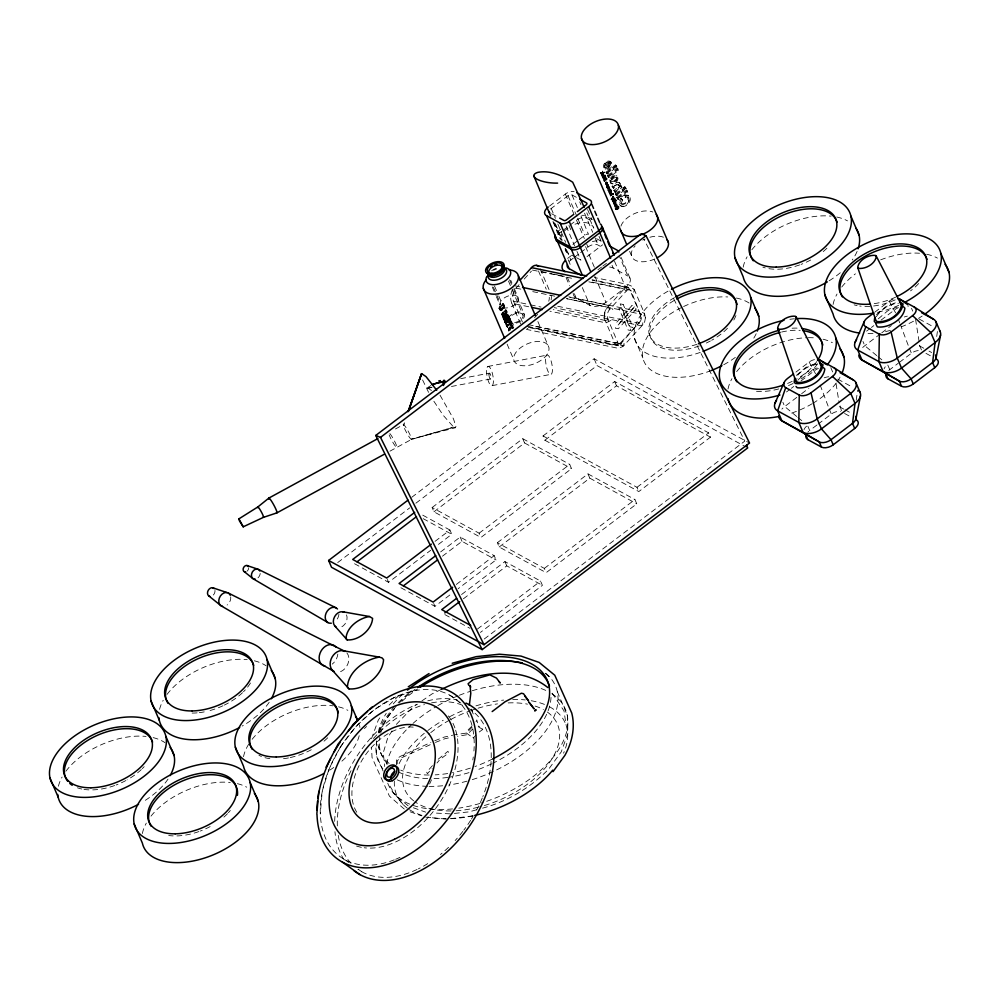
<?xml version="1.0" encoding="UTF-8"?>
<svg xmlns="http://www.w3.org/2000/svg" width="999" height="999" viewBox="0 0 999 999"><rect width="100%" height="100%" fill="white"/><g stroke="black" fill="none" stroke-linecap="round" stroke-linejoin="round"><path stroke-width="0.75" stroke-dasharray="5 3.75" d="M504.17 305.569L502.772 305.682C503.396 300.412 506.056 310.951 500.649 309.99A2.335 1.761 -61.3 0 1 499.6 309.415L500.499 306.281L499.188 307.979L500.399 310.19L498.963 308.291L500.099 305.981C500.012 309.29 501.273 311.338 504.458 306.681C499.862 304.258 505.631 302.722 502.534 305.619M506.418 311.576L505.344 311.813L506.343 310.214L507.455 312.25L506.98 314.285L503.783 316.421A2.335 1.761 -61.3 0 1 502.722 315.834L502.122 314.298L503.121 312.425L501.81 314.123L503.034 316.346L501.473 314.448L502.722 312.138L503.621 312.699L502.622 314.56L503.396 315.634L506.98 313.124L505.906 309.965L504.845 311.538L506.793 311.725L506.743 313.486L503.284 316.146A2.335 1.761 -61.3 0 1 502.222 315.559C503.471 310.789 501.548 313.461 503.034 316.346M396.478 764.822L396.615 758.928L400.349 756.368L430.881 742.444M477.497 722.814L476.81 719.917L475.474 723.239M397.215 763.948L397.315 760.564L401.049 758.016L431.58 744.08M502.797 305.557C504.994 301.286 505.806 311.326 501.148 310.264A2.335 1.761 -61.3 0 1 500.099 309.69L499.812 307.767L500.998 306.556M615.521 202.11C618.356 205.145 612.637 200.137 614.348 204.857C615.771 202.36 613.311 205.294 615.796 202.847M645.404 317.932L644.58 313.711L634.315 289.648L631.768 286.251L627.921 284.503L594.343 277.485M645.416 317.769L644.73 321.553L642.769 324.837L623.014 346.453L618.406 348.326L526.411 329.383M508.241 321.528C509.403 324.163 506.368 321.328 509.84 320.304L511.126 321.079C517.032 327.46 508.666 325.224 511.813 324.275M511.413 325.649L511.875 323.888L507.854 327.61L507.554 326.511C511.138 320.979 512.187 327.148 511.313 324.001M511.113 325.474L511.675 324.388M512.937 325.424L511.625 325.786L512.162 324.663M609.502 187.188L608.616 186.713L607.217 188.574C609.59 189.423 610.202 185.389 607.217 188.574M609.215 193.244L611.538 192.12L609.415 193.731C613.573 189.535 608.653 198.064 611.138 192.632M431.893 387.487L427.609 388.299L430.232 385.052M427.609 388.299C428.209 386.413 429.882 391.283 432.517 390.209M508.404 330.02C507.155 326.573 514.822 326.149 512.237 326.236L509.215 327.947L508.479 331.019M856.23 400.212L857.654 389.997M936.712 336.476L937.724 329.183M613.985 203.596C613.249 205.994 616.733 204.608 615.009 202.847M371.491 738.698L378.309 720.054L381.343 715.734M509.04 316.183L507.879 315.746L503.958 319.38L509.04 316.183L507.542 314.185L502.959 317.632L503.571 319.368L502.772 317.495L504.32 318.144L508.304 314.473M507.867 322.652L507.892 321.79L505.906 323.938L508.391 322.065L508.429 322.952M507.642 322.615L508.391 322.065M504.92 321.641L507.367 319.78L508.041 321.366L506.281 322.714L505.194 322.277L506.156 324.225L505.407 322.465L507.779 321.316L506.743 319.605L507.779 321.316M505.419 321.915L504.72 320.254L509.003 317.57L508.503 316.433L508.878 317.407L505.157 320.229L503.733 319.755L505.419 321.915L507.367 319.78M512.937 328.559C512.986 324.176 505.981 332.355 510.776 330.557M512.837 328.546L512.325 327.247L513.361 327.485M509.003 317.57L508.603 316.433L503.921 319.892L504.67 321.641M509.003 316.708L504.233 320.03L505.169 321.915L503.733 319.755M509.378 319.455L507.954 320.791L509.765 318.768L510.988 320.729L508.741 321.803M507.854 320.604L508.454 321.066L510.264 319.043M508.129 314.473L507.33 314.835M509.265 316.708L509.977 318.381L508.891 317.969L507.754 319.493C508.853 321.703 506.805 320.08 509.29 319.393L510.089 319.031L508.454 321.066M404.445 422.777L403.434 425.674L404.445 422.777M601.66 173.526L604.37 172.402L601.46 174.613L601.011 174.013L602.097 173.152L600.461 172.715L602.285 172.615L602.497 171.216L602.285 172.615M561.738 234.278L560.614 240.01M378.821 732.454L382.904 721.877L393.681 707.117M608.891 187.312L608.403 186.076L606.693 187.325L607.142 187.949L608.766 186.813M609.14 187.45L608.853 186.126M609.74 194.493C611.475 195.467 612.287 193.419 611.463 192.133M611.675 193.369L611.388 192.045M613.823 190.459L615.297 192.445L621.927 187.412L621.291 185.926L619.305 186.363C622.165 180.145 613.661 182.23 612.087 186.388L613.586 188.411C614.835 185.851 621.353 182.58 618.993 187.612L614.647 190.909L613.823 190.459L618.169 187.163C620.541 182.13 614.01 185.402 612.762 187.974M620.129 186.801L620.491 183.616L618.856 182.268M602.497 171.216L602.16 173.152L604.183 171.94M602.409 173.289L602.747 171.353M455.419 427.734L453.733 427.172L411.588 439.16L455.419 427.734L455.931 426.461L453.471 418.843L439.747 394.692M615.134 206.843L615.009 205.744L615.034 206.93M642.769 324.837L642.719 322.839M614.972 203.197L614.647 204.408M616.932 204.62L615.284 206.343L616.932 204.62C616.595 202.622 613.199 206.768 615.259 205.881M340.709 746.365L329.171 768.468L322.227 791.146L320.304 813.785M528.284 324.625L619.755 343.743C620.854 344.555 621.753 341.983 620.516 343.132A3.397 2.173 -78.2 0 1 617.882 342.757L607.617 318.606A7.255 4.645 -78.2 0 1 609.178 309.915L626.873 290.459A4.471 2.872 -78.2 0 1 630.332 290.959C631.118 292.632 631.306 289.735 629.919 290.035L588.761 281.431M509.565 322.128C508.766 319.355 514.897 324.413 507.717 326.086L506.168 325.474L507.592 327.597L506.855 325.874L511.326 323.114L510.164 322.128L511.588 323.152M510.801 321.016C508.603 323.713 511.938 321.241 510.302 320.741M503.783 304.096L502.934 303.646L501.948 305.294M505.644 309.852C504.27 313.311 504.52 309.19 506.406 310.239M511.126 321.079L510.264 322.415M505.157 311.775C506.605 307.68 506.118 312.387 504.57 311.438M502.11 305.244L502.934 303.646M604.545 163.274C600.074 169.281 610.514 172.165 611.713 165.584A3.559 2.685 -61.3 0 0 611.85 163.511C610.389 158.429 601.76 161.938 607.704 166.833L608.516 167.283L607.542 167.844L605.307 167.32L604.757 166.184L605.544 164.36L604.545 163.274L606.356 164.81L605.569 166.633L606.118 167.77M605.369 163.724L604.345 166.92L606.068 169.543M605.644 182.767C603.97 183.779 608.915 185.802 606.518 181.93M608.191 190.559C606.493 187.712 610.476 193.656 610.227 188.799C607.492 187.325 608.603 191.733 609.128 190.21M876.348 316.695C881.118 309.315 889.597 303.771 898.463 303.259M392.108 730.868L387.887 737.349L383.304 752.597L384.627 766.495M396.341 724.387L413.087 706.992L416.87 704.382M605.394 182.63L605.694 184.44M389.123 705.069L401.498 692.969M438.224 759.19L447.952 751.298L448.663 752.946L439.86 759.565L437 762.986M633.753 292.207L634.315 289.648L632.367 288.162L592.095 279.72M340.746 746.303L356.031 726.348L374.113 709.752L394.28 697.477L414.473 690.746M613.099 196.066L611.026 199.688L614.135 198.039C613.099 196.741 610.789 199.263 613.299 196.528L612.225 198.277L613.923 197.54M613.349 196.204L611.263 199.825M614.135 198.039L611.6 198.714L611.763 199.812M622.627 200.05L620.679 198.401L619.667 199.825L619.055 202.722L619.942 205.057A4.695 3.546 -61.3 0 0 622.215 206.206C628.746 207.168 633.066 193.257 624.775 195.367L625.062 197.253L626.86 197.303A2.348 1.773 -61.3 0 1 628.721 198.189C630.769 204.47 616.645 207.268 621.815 199.6L622.627 200.05L621.316 202.797L622.102 204.408M621.49 198.851L619.855 202.435L620.766 205.494A4.695 3.546 -61.3 0 0 623.026 206.656C627.634 206.256 632.642 200.237 629.158 196.016A4.221 3.184 -61.3 0 0 627.484 195.329L624.775 195.367M615.746 203.858L615.372 202.897M615.996 203.996L615.446 202.635M603.883 174.013C603.733 174.326 600.499 175.474 602.372 176.348M519.055 284.727L515.134 289.148A9.141 5.869 -78.2 0 0 513.161 300.1M609.914 309.016L607.767 307.317L606.93 308.354A9.128 5.857 -78.2 0 0 604.969 319.268L605.394 320.492L607.991 319.68M609.777 308.753L609.178 309.915M557.704 306.268L638.498 323.152L639.123 322.377A6.231 3.996 -78.2 0 0 640.471 314.922L640.147 313.998L566.97 298.713M639.672 322.14L640.209 321.491A4.333 2.785 -78.2 0 0 641.133 316.296L629.507 289.198A6.369 4.083 -78.2 0 0 624.575 288.486L606.593 308.266A9.141 5.869 -78.2 0 0 604.632 319.218L615.059 343.743A5.295 3.397 -78.2 0 0 619.155 344.33L639.672 322.14L621.003 343.494M640.871 315.534L630.943 290.647M643.93 316.096L644.58 313.711L642.07 312.138L568.806 296.828M432.455 765.646L426.685 772.102L427.385 773.75L432.192 768.368M471.778 726.348L466.82 731.118L466.433 733.066L473.326 738.024L475.974 735.052M524.188 279.083L531.393 271.179M534.54 317.769L537.662 314.335M796.39 375.399L805.731 367.457L816.757 363.037M797.776 375.187C802.996 369.305 810.326 364.385 818.381 364.086M798.213 379.67L807.554 371.715L818.568 367.295M876.473 314.573L885.813 306.631L896.827 302.21M878.283 318.843L887.636 310.889L898.65 306.468M608.691 166.046L609.777 163.187L608.891 162.475L607.404 163.049L609.502 166.496L610.739 164.385L609.402 162.675M606.655 183.479C608.316 181.88 605.444 184.066 607.13 182.58M609.427 189.972C611.088 188.374 608.216 190.559 609.902 189.073M617.582 342.158L614.685 343.019L532.367 325.811M620.529 342.857L617.195 344.83L613.036 345.08L527.572 327.222M528.446 327.822L529.233 327.06L620.804 346.191L623.713 345.766L624.05 343.356M428.209 387.537L430.806 385.514M616.346 209.49C613.648 208.529 616.346 208.479 617.981 206.318M615.534 209.378L615.409 208.229M610.938 320.367L607.529 322.178L603.983 322.452L549.925 311.188M563.923 231.293L569.53 226.873M398.114 702.634L411.251 690.721M472.127 727.185L466.433 733.066L454.095 734.877M472.827 728.82L467.132 734.715L457.48 736.3M502.809 312.212L501.61 314.061L502.534 316.071M606.193 177.934L605.269 177.697C599.388 180.27 607.579 175.537 604.745 176.473M608.491 191.633C608.104 193.094 612.637 189.186 610.551 190.097M612.437 200.374C611.388 199.126 616.458 197.939 613.96 198.077M550.511 209.028L568.568 195.292A2.61 1.474 -23.1 0 1 571.553 194.718L577.172 197.74M573.301 258.142L569.842 260.839A9.69 5.47 -23.1 0 0 568.381 262.437M549.487 206.081L566.258 193.406A7.492 4.233 -23.1 0 1 574.113 191.571M605.769 162.3L610.851 161.788M601.011 174.013L601.91 173.664M601.211 174.475L604.37 172.402M606.018 172.165L612.649 167.133L613.461 167.582L614.123 169.118L607.492 174.151L606.018 172.165L607.492 174.151M613.811 166.171L615.359 164.985L616.183 165.434L616.883 167.095L615.334 168.282L613.811 166.171L615.334 168.282M606.843 172.615L613.461 167.582M614.622 166.621L616.183 165.434M606.68 173.701L613.299 168.669L614.123 169.118M614.51 167.832L616.071 166.646L616.883 167.095M602.347 177.148L604.37 175.599L604.82 176.211C604.133 178.284 601.548 176.835 602.797 177.747M604.72 175.312L605.444 175.087L605.194 175.949L604.72 175.312L605.194 175.949M602.597 177.273L604.62 175.737M602.547 177.61L604.82 176.211M604.944 175.812L605.669 175.587M604.845 177.322L603.346 178.109M605.594 176.423L605.519 177.834L603.359 178.696M607.517 175.674L617.057 168.431L617.869 168.881L618.531 170.417L608.99 177.66L607.517 175.674L608.99 177.66M605.382 177.522L605.844 176.561M608.341 176.124L617.869 168.881M608.179 177.21L617.707 169.967L618.531 170.417M605.619 183.866L606.605 183.853L605.769 182.33L607.454 182.317L607.33 183.816L605.856 184.54M605.769 182.33L606.555 182.13M606.693 187.325L608.653 186.214M606.893 187.812L608.866 186.85M607.417 189.036L609.69 187.637M608.528 188.823L609.527 188.561M612.087 186.388L612.911 186.838L619.68 182.717M610.664 190.946L608.816 191.371M560.889 229.033L557.43 231.743A9.69 5.47 -23.1 0 0 556.63 232.53M611.413 190.047L611.326 191.458L609.115 192.47M611.326 191.458L608.866 192.332M611.188 191.159L611.663 190.185M619.305 186.363L621.291 185.926M609.415 193.731L611.163 192.757M561.85 231.281L558.379 233.978A9.69 5.47 -23.1 0 0 556.918 235.577M563.061 230.344L577.397 219.518A7.492 4.233 -23.1 0 1 585.951 217.882L591.932 221.079M609.939 194.955L612.225 193.556M614.485 191.995L621.103 186.963L621.927 187.412M610.227 195.604L613.086 193.431L613.548 194.081C612.862 196.204 609.265 195.504 610.689 196.254M610.476 195.742L613.336 193.569M610.439 196.116L613.548 194.081M623.101 187.974L624.662 186.788L625.474 187.238L626.186 188.898L624.625 190.085L623.101 187.974L624.625 190.085M615.322 193.968L621.952 188.936L622.764 189.385L623.426 190.921L616.795 195.954L615.322 193.968L616.795 195.954M623.925 188.411L625.474 187.238M616.133 194.418L622.764 189.385M615.983 195.504L622.602 190.472L623.426 190.921M623.813 189.635L625.374 188.449L626.186 188.898M614.06 198.926L612.562 199.713M614.81 198.027L614.722 199.438L612.375 200.337M614.597 199.138L615.059 198.164M616.82 197.477L626.361 190.235L627.172 190.672L627.822 192.22L618.294 199.463L616.82 197.477L618.294 199.463M612.624 201.236L614.647 199.7L615.097 200.3C614.41 202.372 611.825 200.924 613.074 201.835M614.997 199.4L615.721 199.176L615.471 200.05L614.997 199.4L615.471 200.05M612.874 201.373L614.897 199.825M612.824 201.698L615.097 200.3M615.222 199.912L615.946 199.688M617.632 197.914L627.172 190.672M613.074 202.298L615.996 200.087L616.445 200.699C615.796 202.672 612.137 202.248 613.523 202.909M617.469 199.013L627.01 191.771L627.822 192.22M613.324 202.435L616.246 200.225M613.274 202.772L616.445 200.699M614.46 205.544L616.733 204.146M617.257 205.382L615.134 206.993M617.469 205.856L615.247 207.018M572.877 244.355L577.684 240.697M578.896 239.785L585.439 234.84A2.61 1.474 -23.1 0 1 588.423 234.266L581.018 216.096M503.059 305.294C505.856 307.729 495.704 310.452 502.709 308.266C505.469 307.854 503.071 303.971 503.646 305.969C503.409 307.517 501.373 309.128 499.837 308.716M567.619 258.391L571.341 255.569M574.525 257.218L579.408 253.509M580.631 252.585L588.861 246.378A7.492 4.233 -23.1 0 1 597.414 244.743L603.396 247.939M505.681 311.451C510.851 314.323 496.878 317.357 505.669 313.574C507.567 307.929 506.83 316.533 503.134 315.247M503.708 317.719L507.405 314.91L508.029 315.322M503.821 317.869L507.817 314.198L508.541 315.909M507.904 315.185L503.459 317.907L504.208 319.655L503.246 317.707L504.32 318.144M587.012 256.643L602.622 244.792M507.754 319.493L509.977 318.381M506.156 324.225L504.72 322.078L507.167 321.004M505.656 323.963L504.907 322.202L507.28 321.041L506.743 319.605L507.667 321.278M504.72 322.078L505.694 322.54L508.041 321.366M508.803 330.919L509.777 327.697L513.324 326.636M597.914 269.817L601.56 267.058M602.772 266.134L606.418 263.361M573.176 293.194A15.097 8.529 -23.1 0 0 576.136 297.877L589.959 305.432A12.05 6.806 -23.1 0 0 605.956 302.36L625.661 287.387A12.8 7.23 -23.1 0 0 627.884 276.061L619.68 256.818M607.617 318.606L607.779 319.867M411.738 497.302L594.13 358.766L749.537 443.019M337.724 562.562L409.69 507.892M415.896 503.184L597.04 365.584L746.328 447.177M432.13 507.529L522.739 438.698L569.717 464.385L571.54 468.643L480.919 537.474L433.941 511.8L432.13 507.529L479.108 533.204L480.919 537.474M433.941 511.8L524.562 442.969L571.54 468.643M543.044 435.951L614.685 381.531L708.641 432.879L710.464 437.15L638.811 491.57L544.855 440.222L543.044 435.951L636.987 487.312L638.811 491.57M544.855 440.222L616.508 385.801L710.464 437.15M435.077 541.321L449.95 530.032L451.773 534.29L436.888 545.591M354.533 563.723L388.549 582.317L430.694 550.299M440.634 551.923L460.189 537.075L494.218 555.656L496.028 559.927L458.141 588.711M442.457 556.193L462.013 541.333L496.028 559.927M479.108 533.204L569.717 464.385M497.352 542.719L587.974 473.888L634.939 499.562L636.763 503.833L546.153 572.664L499.175 546.99L497.352 542.719L544.33 568.394L546.153 572.664M499.175 546.99L589.785 478.159L636.763 503.833M456.318 584.44L494.218 555.656M400.899 587.749L434.915 606.343L452.035 593.344M461.563 594.542L504.945 561.588L540.584 581.068L542.407 585.339L480.419 632.417M463.386 598.813L506.768 565.859L542.407 585.339M636.987 487.312L708.641 432.879M795.928 372.09L809.165 362.038A7.98 4.508 -23.1 0 1 815.708 359.415M874.799 312.175L889.247 301.211A7.98 4.508 -23.1 0 1 895.791 298.589M544.33 568.394L634.939 499.562M786.488 391.97L790.109 389.21M791.32 388.299L793.743 386.463M800.998 380.956L814.297 370.854A12.463 7.043 -23.1 0 1 818.418 368.431M866.57 331.144L870.191 328.384M871.403 327.472L873.825 325.637M881.068 320.13L894.367 310.027A12.463 7.043 -23.1 0 1 898.501 307.605M477.372 629.095L540.584 581.068M796.79 397.377L784.702 406.556A16.159 9.128 -23.1 0 0 781.892 409.115M801.635 393.693L808.89 388.186M880.506 333.791L864.784 345.729A16.159 9.128 -23.1 0 0 860.851 349.638M881.705 332.879L891.383 325.524M484.228 639.023L744.779 441.108L644.043 239.335M816.92 425.025L809.689 430.507L807.517 425.399M818.119 424.113L831.355 414.061A7.98 4.508 -23.1 0 1 840.546 411.526M888.81 370.479A10.34 5.844 -23.1 0 1 889.772 369.68L898.201 363.286M899.4 362.375L911.438 353.234A7.98 4.508 -23.1 0 1 920.628 350.699M510.676 322.827L506.356 325.599L506.955 327.322M506.668 325.749L511.176 323.102L510.164 322.128M479.245 731.98L482.742 729.457L480.619 727.022L478.146 726.036M613.511 203.334L615.634 202.235M421.903 700.898L431.993 693.943L441.396 689.397M639.635 323.039L638.498 323.152M642.519 325.112L639.66 325.474L554.208 307.617M607.704 166.833L605.307 167.32M395.454 428.983L403.459 424.625M389.935 451.173L411.426 439.448L453.733 427.172L443.281 415.397L432.854 399.712M607.404 163.049L610.227 163.124M606.268 182.555L606.967 182.517M609.04 189.048L609.74 189.011M606.88 185.327C607.429 187.55 605.294 185.939 607.03 184.765M503.621 312.699L502.31 314.398L503.121 315.534M602.909 174.363C605.182 174.875 601.011 177.048 601.985 174.45M625.062 197.253L626.048 196.853A2.348 1.773 -61.3 0 1 627.896 197.74C628.658 201.049 624.425 204.783 621.278 203.958M434.74 740.759L444.056 737.125L452.659 735.202M435.439 742.394L444.755 738.773L451.935 737.162M618.056 206.918L616.508 208.866M604.632 180.619L604.595 181.231M605.207 181.269L603.97 180.969M607.092 185.564C609.902 186.538 608.066 183.916 607.242 184.952M605.631 180.12L606.768 179.907L607.042 178.709L605.769 177.822L606.63 179.233L605.357 179.108M605.644 178.471L606.381 179.096L605.469 179.233M602.809 173.826L604.095 175.137L602.122 176.211M616.196 209.266L615.284 209.241M605.157 180.669C601.498 179.445 609.278 180.145 606.118 177.81M575.012 224.201C581.018 222.153 590.958 220.779 593.818 228.122L586.775 212.824M476.548 809.802L469.055 811.862L451.66 813.71M482.554 808.154C507.592 801.473 530.506 787.549 548.676 769.143L561.238 751.897L567.844 733.628L567.582 716.008L557.217 691.395M472.852 815.883L447.49 819.068M487.824 366.483L546.865 355.157M460.701 378.658L489.335 373.164M427.634 388.024L431.93 387.2M451.473 386.476L490.634 378.958M492.145 385.639L551.186 374.3M600.674 173.227L601.848 173.014M607.23 185.564L608.091 185.577L608.216 184.49M616.77 209.628L618.718 208.217L618.506 206.306M618.256 206.893L616.208 208.541L617.669 208.604L618.281 206.83L618.344 208.354L616.333 208.866M428.346 386.988L428.671 388.723M602.31 176.249L603.733 175.25L603.733 174.001M450.199 813.86L432.792 812.924M512.737 326.511L510.127 327.772L508.828 330.806M614.397 204.271L614.722 203.059M604.907 179.483L604.495 180.632M511.038 322.302C507.342 321.765 512.824 318.881 512.487 325.15M513.274 327.922L511.163 328.309L509.615 331.006M606.98 185.339L606.356 185.652L607.005 186.189M506.168 325.474L507.592 325.811M507.592 327.597L506.655 325.686L511.088 322.877L510.539 322.028M616.77 209.74L618.756 208.679L618.943 206.643A1.399 1.061 -61.3 0 0 618.256 206.293L616.545 206.893L615.784 208.641M505.219 322.34L505.656 322.153M425.824 817.207L446.353 819.043M504.42 320.155L505.157 320.229M503.271 317.769L504.195 317.869M605.394 320.492L553.234 309.603M513.149 326.81L510.277 327.959L509.165 330.744M609.477 188.411L610.002 189.935L608.066 190.647M605.257 169.093L608.628 168.119L610.901 165.135A3.559 2.685 -61.3 0 0 611.038 163.062L610.039 161.338M592.207 280.22L627.272 287.55M541.495 271.553L552.172 273.788M553.696 274.101L558.266 275.062M559.79 275.374L564.373 276.336M532.417 270.055L575.099 278.971M588.823 281.843L623.888 289.161L626.286 291.021M514.897 285.814L521.003 287.1M569.842 297.302L607.105 305.107L610.314 306.718L612.887 309.565M554.77 296.166L548.676 294.892L549 295.804A6.231 3.996 -78.2 0 1 548.726 301.223M515.971 288.124L522.065 289.398M532.742 291.621L551.036 295.442M566.283 298.626L607.767 307.317M513.161 300.112L513.586 301.323L528.833 304.508M530.357 304.832L541.033 307.055M512.387 289.635A12.263 7.867 -78.2 0 0 511.251 301.748L511.775 303.209L530.082 307.043M526.972 326.323L616.907 345.117M605.107 178.858L603.958 179.608L604.108 180.944M509.84 320.304L510.988 320.729M510.089 319.031L509.29 319.393M623.039 286.75L626.823 288.574L629.27 291.571M640.147 313.998L641.158 314.598M603.408 178.871L602.934 178.147M612.187 200.237L614.385 199.7M499.875 309.877C498.613 307.48 501.486 304.633 499.612 308.654C501.136 310.502 505.581 307.292 503.671 305.294M502.622 315.259L505.506 314.073L506.793 311.725M413.374 807.766L425.636 812.125M410.177 811.8L421.528 815.846M611.488 181.643C618.631 181.281 615.746 172.253 611.026 179.97C610.776 185.315 620.092 179.021 615.396 176.973M503.958 305.669L503.309 307.492L500.511 309.091M616.208 177.422C614.21 177.085 610.501 180.032 612.312 182.093M478.496 726.872L482.742 729.457M576.573 257.717L580.956 260.077A1.761 0.999 -23.1 0 0 582.966 259.69M919.142 319.018L932.417 326.273M605.544 164.36L606.356 164.81M616.096 175.562L616.907 176.011M923.775 348.239L919.829 346.079A7.98 4.508 -23.1 0 0 917.619 345.467M929.02 351.099L931.655 352.535M600.461 172.715L600.923 173.364M618.381 184.39L619.205 184.84M925.961 353.346L931.205 356.218M610.801 183.067L611.613 183.516M618.169 187.163L618.993 187.612M627.822 195.18L628.646 195.629M627.459 197.103L628.271 197.54M606.455 186.538L606.218 184.902L607.904 184.728M620.566 205.682L621.39 206.131M592.295 219.555L585.002 215.634A7.492 4.233 -23.1 0 0 581.818 215.359M551.635 213.761L558.354 217.432M596.628 238.711L600.524 240.834M837.736 379.121L852.347 387.1M609.64 267.058A12.9 7.293 -23.1 0 1 613.224 268.044L627.884 276.061M566.396 249.775A4.808 2.722 -23.1 0 0 566.658 252.235L575.224 256.98M843.693 409.066L839.759 406.905A7.98 4.508 -23.1 0 0 837.537 406.293M845.004 409.777L851.573 413.361M844.567 413.461L851.123 417.045M499.887 309.715L500.736 310.19M502.509 315.871L503.359 316.333M502.772 317.495L504.458 319.655M503.571 319.368L504.208 319.655M505.282 320.392L504.22 319.98L508.766 316.433L509.478 318.107M505.644 322.29L506.281 322.714M510.914 325.374L511.625 325.786M512.325 327.247L513.174 327.784M507.717 326.086L507.105 325.662L510.826 322.839L510.477 322.19M422.739 515.147L449.95 530.032M423.189 518.668L451.773 534.29M444.867 614.597L469.942 628.309M604.657 179.345L605.394 179.895M500.374 310.214L498.851 308.304L500.099 305.981M408.116 805.768L395.279 795.429L392.744 791.982M449.675 695.129L461.85 703.783M344.792 859.664L349.65 863.124M358.179 869.192L361.825 871.79M508.216 322.939L508.179 322.227M545.242 673.264L551.048 678.608M404.27 809.053L389.41 796.116L372.053 757.567L371.503 747.227M876.785 355.644L864.784 345.729L862.961 341.446M877.984 356.631L882.791 360.602M796.715 416.471L784.702 406.556L782.879 402.272M797.914 417.457L803.908 422.415M604.37 181.231L603.808 179.258L605.606 179.246M502.422 314.885L505.581 313.499L506.006 311.626M513.773 327.272L511.301 326.661L509.29 328.659L508.953 330.781M615.659 208.816L615.159 208.092M620.679 198.401L621.815 199.6M602.534 174.925L602.06 176.111M552.197 693.181L563.985 710.888L566.158 725.449M402.972 804.407L394.205 793.044L388.274 783.391M889.247 301.211L895.591 312.874M809.165 362.038L815.509 373.701M507.542 321.091L507.504 321.016A8.067 6.081 -61.3 0 1 506.868 319.505M428.571 392.345L422.19 379.108M507.742 320.404L507.255 319.218M378.334 746.365L380.07 750.024M911.513 308.279L912.724 311.139M921.478 349.925L919.829 346.079L915.409 318.381M909.252 348.114L911.438 353.234M889.772 369.68L887.587 364.573A10.34 5.844 -23.1 0 0 884.103 368.831M830.818 367.682L832.654 371.965M841.395 410.751L838.773 400.749M829.182 408.941L831.355 414.061M617.057 168.431L617.707 169.967M626.361 190.235L627.01 191.771M615.359 164.985L616.071 166.646M624.662 186.788L625.374 188.449M612.649 167.133L613.299 168.669M620.466 185.477L621.103 186.963M621.952 188.936L622.602 190.472M608.229 163.486L609.502 166.496M606.58 162.75L608.516 167.283M612.911 186.838L613.586 188.411M614.647 190.909L615.297 192.445M606.518 182.692L606.905 183.616M609.29 189.186L609.677 190.097M606.018 182.467L606.605 183.853M608.778 188.961L609.378 190.347M629.645 251.373L631.443 255.582M621.191 257.542L629.982 278.159M649.088 333.479L649.999 335.614M614.522 261.263L625.661 287.387M612.05 265.297L613.224 268.044M587.562 209.478L591.783 219.368M599.013 236.313L602.022 243.381M579.732 201.91L580.931 204.72M584.527 213.149L592.707 232.342M595.117 237.999L598.139 245.067M634.652 338.649L642.832 357.842M571.977 194.905L577.996 209.028M568.031 195.667L577.072 216.845M577.672 218.257L584.902 235.215M565.347 194.031L573.738 213.699M576.485 220.155L584.328 238.536M586.738 244.193L587.949 247.015M585.551 246.591L594.343 267.208M594.817 276.236L605.956 302.36M568.955 225.487L570.766 229.72M566.146 226.024L574.575 245.791M576.985 251.448L580.606 259.927M551.186 208.454L555.407 218.344M557.817 223.988L565.646 242.357M555.456 223.863L562.425 240.197M566.645 250.1L570.866 259.99M582.342 287.562L589.959 305.432M554.507 222.914L561.738 239.86M565.359 248.339L567.17 252.572M553.546 222.003L561.376 240.372M564.997 248.851L566.196 251.673M568.206 259.765L571.141 266.646M614.685 381.531L616.508 385.801M567.345 277.247L570.279 284.128M574.375 293.743L576.136 297.877M566.046 277.522L569.567 285.776M594.13 358.766L597.04 365.584M540.209 268.881L549.887 291.583M538.449 270.916L546.266 289.248M537.887 321.566L548.876 347.34A18.681 10.552 -23.1 0 1 524.6 365.784A18.681 10.552 -23.1 0 1 520.579 347.727A18.681 10.552 -23.1 0 1 548.876 347.34M510.739 280.257L511.925 283.029M514.285 288.574L518.419 298.276A9.865 5.582 -23.1 0 1 505.594 308.017A9.865 5.582 -23.1 0 1 503.471 298.476A9.865 5.582 -23.1 0 1 518.419 298.276M509.515 279.77L513.111 288.174M513.711 289.585L524.475 314.822A8.904 5.032 -23.1 0 1 512.899 323.614A8.904 5.032 -23.1 0 1 510.976 315.01A8.904 5.032 -23.1 0 1 524.475 314.822M508.466 281.006L511.513 288.162M512.125 289.585L523.089 315.309A7.443 4.196 -23.1 0 1 513.436 322.652A7.443 4.196 -23.1 0 1 511.825 315.472A7.443 4.196 -23.1 0 1 523.089 315.309M587.974 473.888L589.785 478.159M513.586 301.323L523.226 323.901M511.775 303.209L521.466 325.936M509.765 318.768L510.489 320.467M494.505 286.001L498.164 294.58M498.776 296.016L509.14 320.304M493.406 287.15L507.767 320.804M492.22 286.888L495.766 295.204M496.353 296.591L499.912 304.907M505.694 322.54L506.406 324.213M507.155 325.961L507.854 327.61M507.117 344.143L513.836 359.89M522.739 438.698L524.562 442.969M504.945 561.588L506.768 565.859M460.189 537.075L462.013 541.333M433.703 603.508L434.915 606.343M472.964 737.187L473.326 738.024M387.337 579.47L388.549 582.317M383.079 771.028L376.473 755.369L376.348 739.297M552.909 221.566L560.014 238.599M471.378 709.377L473.501 714.647L471.216 709.053M898.638 320.017L899.699 322.827M900.224 324.238L908.728 346.703M820.154 385.052L828.646 407.53M836.076 383.828L838.523 399.213M625.586 195.816L625.886 197.702M592.395 241.583A12.9 7.293 -23.1 0 1 601.036 241.458M547.327 712.037A83.042 46.916 -23.1 0 1 549.662 762.287A83.042 46.916 -23.1 0 1 479.695 806.855M478.221 807.229A83.042 46.916 -23.1 0 1 455.519 810.788M451.098 810.951A83.042 46.916 -23.1 0 1 414.897 801.747M413.686 800.848A83.042 46.916 -23.1 0 1 429.57 733.616M430.769 732.629A83.042 46.916 -23.1 0 1 449.637 720.092M450.986 719.367A83.042 46.916 -23.1 0 1 469.343 711.101M470.791 710.576A83.042 46.916 -23.1 0 1 476.61 708.628M478.084 708.179A83.042 46.916 -23.1 0 1 497.514 703.895M508.179 702.909A83.042 46.916 -23.1 0 1 527.522 704.145M535.127 706.068A83.042 46.916 -23.1 0 1 543.394 709.577M551.81 693.693A96.241 54.371 -23.1 0 1 558.478 749.912A96.241 54.371 -23.1 0 1 481.406 803.009M479.907 803.458A96.241 54.371 -23.1 0 1 458.778 808.154M452.572 808.915A96.241 54.371 -23.1 0 1 411.101 804.682M409.74 804.133A96.241 54.371 -23.1 0 1 386.913 780.581M386.551 764.198A96.241 54.371 -23.1 0 1 411.838 724.475M412.962 723.451A96.241 54.371 -23.1 0 1 436.513 706.418M437.862 705.631A96.241 54.371 -23.1 0 1 457.992 695.828M459.365 695.267A96.241 54.371 -23.1 0 1 470.779 691.196M472.265 690.734A96.241 54.371 -23.1 0 1 549.025 692.045M545.779 673.314A96.241 54.371 -23.1 0 1 468.531 780.743M467.033 781.156A96.241 54.371 -23.1 0 1 448.901 785.002M442.694 785.763A96.241 54.371 -23.1 0 1 429.083 786.375M427.547 786.338A96.241 54.371 -23.1 0 1 394.767 778.546M382.867 768.83A96.241 54.371 -23.1 0 1 376.673 741.046M378.983 733.041A96.241 54.371 -23.1 0 1 394.68 708.616M401.96 701.323A96.241 54.371 -23.1 0 1 417.532 689.023M551.011 697.377A90.747 51.274 -23.1 0 1 492.869 763.236M491.533 763.885A90.747 51.274 -23.1 0 1 476.461 770.167M469.018 772.627A90.747 51.274 -23.1 0 1 449.313 777.16M447.739 777.397A90.747 51.274 -23.1 0 1 432.392 778.633M427.684 778.583A90.747 51.274 -23.1 0 1 398.364 771.915M387.712 764.173A90.747 51.274 -23.1 0 1 379.782 737.362M380.669 733.179A90.747 51.274 -23.1 0 1 397.015 705.306M399.001 703.184A90.747 51.274 -23.1 0 1 415.247 689.173M492.669 758.94A90.909 51.361 -23.1 0 1 474.9 766.545M470.442 768.069A90.909 51.361 -23.1 0 1 452.447 772.714M447.702 773.538A90.909 51.361 -23.1 0 1 435.239 774.862M429.17 775.024A90.909 51.361 -23.1 0 1 400.686 770.117M389.148 763.448A90.909 51.361 -23.1 0 1 377.622 740.908M378.309 732.205A90.909 51.361 -23.1 0 1 386.226 713.361M393.281 703.87A90.909 51.361 -23.1 0 1 405.057 692.132M344.156 859.902A101.136 66.196 -54.6 0 1 334.952 831.73M334.665 821.34A101.136 66.196 -54.6 0 1 417.357 704.208M427.759 700.836A101.136 66.196 -54.6 0 1 457.579 700.137M448.314 715.896A81.094 53.084 -54.6 0 1 455.244 728.883M455.669 730.219A81.094 53.084 -54.6 0 1 434.278 810.226A81.094 53.084 -54.6 0 1 364.248 847.776M361.351 847.314A81.094 53.084 -54.6 0 1 354.445 845.279M364.398 728.558A81.094 53.084 -54.6 0 1 366.533 726.498M376.998 864.547A97.727 63.961 -54.6 0 1 321.878 793.581A97.727 63.961 -54.6 0 1 408.441 692.17A97.727 63.961 -54.6 0 1 473.926 751.011M473.276 756.955A97.727 63.961 -54.6 0 1 472.814 759.939M400 857.342A97.727 63.961 -54.6 0 1 395.704 859.252M394.255 859.839A97.727 63.961 -54.6 0 1 379.995 864.048M468.032 708.004A97.727 63.961 -54.6 0 1 482.854 796.565M482.28 797.976A97.727 63.961 -54.6 0 1 476.648 809.977M472.977 816.508A97.727 63.961 -54.6 0 1 471.428 819.068M470.629 820.316A97.727 63.961 -54.6 0 1 463.761 830.194M462.837 831.393A97.727 63.961 -54.6 0 1 455.132 840.559M448.551 847.314A97.727 63.961 -54.6 0 1 440.422 854.52M427.722 863.623A97.727 63.961 -54.6 0 1 418.369 868.83M417.045 869.467A97.727 63.961 -54.6 0 1 357.954 869.392M351.036 863.348A97.727 63.961 -54.6 0 1 338.236 835.276M337.337 825.911A97.727 63.961 -54.6 0 1 351.211 770.379M373.414 738.473A97.727 63.961 -54.6 0 1 424.45 704.595M431.518 702.871A97.727 63.961 -54.6 0 1 462.587 705.269M431.468 779.844A53.634 35.102 -54.6 0 1 429.607 783.99M356.768 812.237A53.634 35.102 -54.6 0 1 364.31 756.618A53.634 35.102 -54.6 0 1 413.936 727.21M549.45 706.755A91.633 51.773 -23.1 0 1 563.561 753.184M473.214 815.758A91.633 51.773 -23.1 0 1 447.677 818.78M446.066 818.793A91.633 51.773 -23.1 0 1 427.759 816.92M421.978 815.396A91.633 51.773 -23.1 0 1 408.579 809.078M407.355 808.203A91.633 51.773 -23.1 0 1 394.53 778.908M399.101 763.661A91.633 51.773 -23.1 0 1 424.3 733.291M427.784 730.531A91.633 51.773 -23.1 0 1 443.206 720.254M449.7 716.695A91.633 51.773 -23.1 0 1 464.697 709.852M475.949 705.881A91.633 51.773 -23.1 0 1 503.696 700.087M512.712 699.5A91.633 51.773 -23.1 0 1 525.287 699.924M531.218 700.736A91.633 51.773 -23.1 0 1 546.578 705.331M907.442 305.894A12.463 7.043 -23.1 0 1 908.728 306.081M904.27 316.995A12.463 7.043 -23.1 0 1 907.342 316.146M807.891 432.142A10.34 5.844 -23.1 0 1 808.728 431.306M804.02 429.657A10.34 5.844 -23.1 0 1 806.555 426.186M824.187 377.822A12.463 7.043 -23.1 0 1 828.783 376.748M789.897 319.305A61.801 34.915 -23.1 0 1 794.38 318.781M840.034 377.172A61.801 34.915 -23.1 0 1 837.075 381.843M836.225 383.017A61.801 34.915 -23.1 0 1 813.436 402.972M812.199 403.708A61.801 34.915 -23.1 0 1 797.776 410.826M796.403 411.363A61.801 34.915 -23.1 0 1 788.136 414.198M728.009 389.036A61.801 34.915 -23.1 0 1 731.942 378.658M736.65 371.64A61.801 34.915 -23.1 0 1 806.917 337.712M808.316 337.674A61.801 34.915 -23.1 0 1 815.921 337.999M823.039 339.198A61.801 34.915 -23.1 0 1 832.354 342.694M816.77 361.588A47.028 26.573 -23.1 0 1 794.867 379.97M792.157 381.368A47.028 26.573 -23.1 0 1 785.077 384.428M792.082 328.209A47.028 26.573 -23.1 0 1 799.287 328.234M817.681 363.723A47.028 26.573 -23.1 0 1 795.778 382.105M793.069 383.504A47.028 26.573 -23.1 0 1 787.424 386.001M778.758 388.923A47.028 26.573 -23.1 0 1 752.984 390.821M781.605 332.043A47.028 26.573 -23.1 0 1 800.199 330.369M898.738 305.282A61.801 34.915 -23.1 0 1 875.299 312.787M922.152 316.034A61.801 34.915 -23.1 0 1 918.518 318.356M913.498 321.228A61.801 34.915 -23.1 0 1 901.485 326.76M890.421 330.382A61.801 34.915 -23.1 0 1 883.491 331.98M873.026 333.354A61.801 34.915 -23.1 0 1 865.646 333.516M833.091 304.433A61.801 34.915 -23.1 0 1 837.025 294.043M841.732 287.038A61.801 34.915 -23.1 0 1 855.431 273.826M880.656 259.84A61.801 34.915 -23.1 0 1 919.517 253.247M926.622 254.245A61.801 34.915 -23.1 0 1 937.424 258.092M895.678 297.115A46.416 26.224 -23.1 0 1 872.951 303.833M918.655 283.529A46.416 26.224 -23.1 0 1 910.551 290.871M895.191 299.875A46.416 26.224 -23.1 0 1 859.764 306.031M857.092 305.569A46.416 26.224 -23.1 0 1 854.157 304.832M359.465 724.799A61.801 34.915 -23.1 0 1 359.877 727.422M359.203 735.689A61.801 34.915 -23.1 0 1 341.783 761.25M333.753 767.482A61.801 34.915 -23.1 0 1 327.709 771.353M243.519 756.68A61.801 34.915 -23.1 0 1 248.838 743.968M252.16 739.285A61.801 34.915 -23.1 0 1 332.892 705.806M338.549 706.83A61.801 34.915 -23.1 0 1 347.864 710.339M327.709 737.799A47.028 26.573 -23.1 0 1 323.576 741.545M311.288 749.75A47.028 26.573 -23.1 0 1 289.897 757.629M288.461 757.929A47.028 26.573 -23.1 0 1 282.742 758.778M269.88 758.678A47.028 26.573 -23.1 0 1 258.953 755.294M142.37 833.516A61.801 34.915 -23.1 0 1 146.304 823.126M151.011 816.121A61.801 34.915 -23.1 0 1 230.282 782.467M237.4 783.666A61.801 34.915 -23.1 0 1 246.716 787.175M230.307 810.476A47.028 26.573 -23.1 0 1 228.396 812.711M227.497 813.673A47.028 26.573 -23.1 0 1 223.514 817.457M210.14 826.585A47.028 26.573 -23.1 0 1 200.349 831.031M198.913 831.568A47.028 26.573 -23.1 0 1 168.719 835.514M168.019 779.108A61.801 34.915 -23.1 0 1 142.32 802.147M58.417 786.213A61.801 34.915 -23.1 0 1 62.075 777.085M65.884 771.24A61.801 34.915 -23.1 0 1 146.054 736.425M153.159 737.624A61.801 34.915 -23.1 0 1 164.997 742.682M144.168 766.67A47.028 26.573 -23.1 0 1 142.32 768.593M141.346 769.542A47.028 26.573 -23.1 0 1 127.223 779.819M125.899 780.544A47.028 26.573 -23.1 0 1 116.121 785.002M114.685 785.526A47.028 26.573 -23.1 0 1 83.117 789.26M81.781 789.01A47.028 26.573 -23.1 0 1 77.41 787.786M269.168 702.272A61.801 34.915 -23.1 0 1 242.22 726.048M159.565 709.377A61.801 34.915 -23.1 0 1 163.224 700.249M167.033 694.417A61.801 34.915 -23.1 0 1 247.203 659.602M254.32 660.801A61.801 34.915 -23.1 0 1 266.159 665.846M250.449 683.029A47.028 26.573 -23.1 0 1 247.228 687.612M245.317 689.834A47.028 26.573 -23.1 0 1 243.481 691.758M242.495 692.707A47.028 26.573 -23.1 0 1 224.338 705.094M222.952 705.769A47.028 26.573 -23.1 0 1 207.105 711.276M204.221 711.887A47.028 26.573 -23.1 0 1 198.514 712.737M197.103 712.874A47.028 26.573 -23.1 0 1 189.985 713.036M700.299 352.372A61.801 34.915 -23.1 0 1 636.151 342.982A61.801 34.915 -23.1 0 1 670.192 289.972M756.181 333.728A61.801 34.915 -23.1 0 1 752.697 339.847M735.339 357.392A61.801 34.915 -23.1 0 1 723.226 365.01M711.213 370.542A61.801 34.915 -23.1 0 1 644.155 361.788A61.801 34.915 -23.1 0 1 682.267 307.168M683.603 306.531A61.801 34.915 -23.1 0 1 727.747 296.94M736.363 298.027A61.801 34.915 -23.1 0 1 749.687 303.421M696.965 344.28A46.416 26.224 -23.1 0 1 650.212 336.725A46.416 26.224 -23.1 0 1 674.475 297.64M735.951 315.534A46.416 26.224 -23.1 0 1 732.754 321.728M727.497 328.259A46.416 26.224 -23.1 0 1 711.675 340.284M710.364 340.996A46.416 26.224 -23.1 0 1 706.318 343.032M699.3 345.916A46.416 26.224 -23.1 0 1 651.311 339.248A46.416 26.224 -23.1 0 1 675.374 299.775M857.117 251.411A61.801 34.915 -23.1 0 1 852.234 260.015M840.296 272.752A61.801 34.915 -23.1 0 1 828.596 281.131M743.169 267.208A61.801 34.915 -23.1 0 1 747.102 256.818M751.81 249.812A61.801 34.915 -23.1 0 1 831.081 216.159M836.7 217.02A61.801 34.915 -23.1 0 1 847.502 220.866M826.922 248.202A46.416 26.224 -23.1 0 1 821.752 252.784M810.713 260.002A46.416 26.224 -23.1 0 1 801.048 264.398M799.637 264.91A46.416 26.224 -23.1 0 1 762.849 267.158M346.865 652.896A11.464 8.641 -61.3 0 1 347.689 664.385A11.464 8.641 -61.3 0 1 338.424 672.252M230.694 596.853A7.33 5.532 -61.3 0 1 227.135 605.019M214.96 590.434A4.608 3.472 -61.3 0 1 212.725 595.554M337.799 654.12A11.464 8.641 -61.3 0 1 332.205 664.135M346.528 614.897A8.429 6.356 -61.3 0 1 339.398 627.634M260.202 573.488A5.395 4.071 -61.3 0 1 257.567 578.196M248.626 568.281A3.384 2.547 -61.3 0 1 246.978 571.241M338.936 614.31A8.429 6.356 -61.3 0 1 334.827 621.665M389.872 433.566A8.429 1.049 61.4 0 1 395.979 444.193A8.429 1.049 61.4 0 1 395.092 445.804A8.429 1.049 61.4 0 1 389.148 434.89M551.311 296.353A9.353 5.994 -78.2 0 1 551.136 299.937M527.759 328.346A8.404 5.395 -78.2 0 1 527.047 328.733M491.645 270.766A9.865 5.582 -23.1 0 1 498.551 267.695M493.581 270.279A13.099 7.405 -23.1 0 1 496.703 268.893M654.72 258.991A19.668 11.114 -23.1 0 1 634.427 259.752A19.668 11.114 -23.1 0 1 635.127 245.891M642.757 240.097A19.668 11.114 -23.1 0 1 645.067 238.973M649.874 237.25A19.668 11.114 -23.1 0 1 664.647 237.774M620.941 226.161A19.668 11.114 -23.1 0 1 634.278 213.699A19.668 11.114 -23.1 0 1 652.822 212.013M618.006 206.156A1.399 1.061 -61.3 0 1 618.693 206.506M609.727 179.945L610.339 182.605A3.472 2.622 -61.3 0 0 612 183.466C615.259 183.192 618.581 179.146 616.545 176.024A3.496 2.635 -61.3 0 0 614.885 175.162L611.376 176.935L609.727 179.945M610.539 180.394L611.151 183.054A3.472 2.622 -61.3 0 0 612.812 183.916C616.083 183.641 619.392 179.583 617.37 176.473A3.496 2.635 -61.3 0 0 615.709 175.612L612.2 177.385L610.539 180.394M620.841 343.456L620.004 344.343A4.77 3.059 -78.2 0 0 623.701 344.88L623.551 343.843A3.496 2.248 -78.2 0 1 620.841 343.456M631.967 305.544L616.296 322.764L619.305 323.389L634.977 306.169L631.967 305.544M633.304 308.391L615.322 328.122L618.331 328.758L636.313 309.016L633.304 308.391M623.201 304.483L620.192 303.858L629.982 326.81L632.991 327.435L623.201 304.483M621.89 309.028L618.881 308.404L628.071 329.957L631.081 330.582L621.89 309.028M404.483 428.434A8.429 1.049 61.4 0 0 411.426 439.448A8.429 1.049 61.4 0 0 406.431 428.221A8.429 1.049 61.4 0 0 404.483 428.434M488.961 374.35A2.985 0.887 79.1 0 0 490.409 378.983A2.985 0.887 79.1 0 0 490.584 374.837A2.985 0.887 79.1 0 0 488.961 374.35M486.588 370.417A9.865 2.922 79.1 0 0 491.383 385.726A9.865 2.922 79.1 0 0 491.983 372.028A9.865 2.922 79.1 0 0 486.588 370.417M545.616 359.091A9.865 2.922 79.1 0 0 550.424 374.388A9.865 2.922 79.1 0 0 551.023 360.701A9.865 2.922 79.1 0 0 545.616 359.091"/><path stroke-width="1.5" d="M793.518 373.913L787.512 378.484A10.34 5.844 -23.1 0 0 785.714 387.637L799.262 395.042L798.813 422.427L803.071 432.43L819.267 441.945L821.453 447.065A8.866 5.007 -23.1 0 0 833.203 444.817L854.694 428.484A9.69 5.47 -23.1 0 0 856.38 419.917M873.601 313.087L867.582 317.657A10.34 5.844 -23.1 0 0 865.796 326.81L879.345 334.215L878.895 361.601L883.153 371.603L899.35 381.131L901.523 386.238A8.866 5.007 -23.1 0 0 913.286 383.991L934.777 367.657A9.69 5.47 -23.1 0 0 936.463 359.091M316.858 813.661L318.818 791.171M856.018 418.569L860.489 395.904M936.1 357.754L940.571 335.077M469.33 705.294L470.791 693.431L470.042 685.501L470.741 687.137M794.692 378.034L794.193 382.217L795.416 383.466C806.468 384.965 821.653 376.236 822.989 364.722L819.63 362.887M874.774 317.207L874.262 321.391L875.499 322.64C886.55 324.138 901.735 315.409 903.059 303.896L899.712 302.06M785.714 387.637L777.634 410.864L781.905 420.854L819.267 441.945A8.866 5.007 -23.1 0 0 831.018 439.697L852.522 423.364A9.69 5.47 -23.1 0 0 855.781 416.383M865.796 326.81L857.716 350.037L861.987 360.027L899.35 381.131A8.866 5.007 -23.1 0 0 911.1 378.871L932.591 362.55A9.69 5.47 -23.1 0 0 935.476 354.957M408.004 411.725L421.603 373.651L425.986 376.586L436.738 390.247M774.987 403.221L784.015 382.742M855.069 342.395L864.098 321.928M326.011 767.207L337.824 744.555M377.884 438.586L268.893 498.064L257.842 506.955L238.923 518.856L239.473 520.904L243.207 526.823L263.436 517.357L276.86 512.899L384.49 454.145M243.207 526.823L238.923 518.856M553.009 771.665L564.835 755.469C572.002 742.732 575.486 727.372 571.74 713.024L554.77 675.212L539.173 662.449L521.028 656.093L499.375 654.208L476.198 656.655L452.21 663.261M337.887 744.467L353.384 724.225M520.079 280.132L532.342 266.77A9.49 6.081 -78.2 0 1 538.536 266.408M492.157 711.575L505.032 701.785L521.378 693.231L523.538 693.718L528.571 700.961L524.95 696.253M353.534 724.025L372.065 707.03M548.264 207.005L547.24 207.867A9.69 5.47 -23.1 0 0 545.791 215.247L560.826 223.489A6.643 3.746 -23.1 0 0 568.406 222.028L589.497 206.006A7.38 4.171 -23.1 0 0 590.596 200.387L576.848 192.795M573.751 214.36L566.096 220.142A1.761 0.999 -23.1 0 1 564.085 220.529L559.702 218.169M577.347 211.626L586.226 204.845A2.51 1.411 -23.1 0 0 586.6 202.947L579.757 199.163M746.528 445.192L747.689 447.927L482.167 649.612L375.749 435.452L641.271 233.766L646.028 235.689L749.537 443.019L484.016 644.705L328.609 560.451L408.017 500.137M375.749 435.452L380.507 437.375L646.028 235.689M414.697 512.375L352.709 559.452L386.725 578.046L431.356 544.155M357.005 561.838L416.508 516.645M435.751 555.631L399.088 583.491L433.104 602.085L452.659 587.225M403.346 585.901L437.574 559.902M456.605 598.314L441.733 609.615L470.766 625.486M444.792 612.936L459.665 601.635M799.262 395.042A8.866 5.007 -23.1 0 0 811.013 392.782L832.504 376.461A9.69 5.47 -23.1 0 0 834.19 367.894L819.754 360.002A7.98 4.508 -23.1 0 0 817.532 359.39M879.345 334.215A8.866 5.007 -23.1 0 0 891.096 331.968L912.587 315.634A9.69 5.47 -23.1 0 0 914.272 307.068L899.824 299.176A7.98 4.508 -23.1 0 0 897.614 298.564M408.266 686.825L429.033 673.551M441.396 689.397C473.464 673.738 517.332 663.361 547.814 687.524M438.748 380.944L440.409 380.594M369.443 616.52C358.866 618.219 346.503 627.247 346.004 638.561L347.165 639.872C358.504 640.921 371.915 629.782 372.59 618.369L369.443 616.52L342.744 611.775M379.283 657.13C364.91 659.44 348.077 671.715 347.415 687.112L348.988 688.885C364.398 690.309 382.654 675.174 383.566 659.64L381.993 657.866L379.283 657.13L342.969 650.686M536.351 265.372L586.713 275.899M531.468 267.62L583.354 278.459M522.527 287.412L560.689 295.379M531.605 307.355L542.295 309.59M246.903 565.496L257.455 569.043M212.625 587.737L226.973 592.557M258.454 569.393L336.213 607.916M228.346 593.044L345.105 651.448A11.464 8.641 -61.3 0 0 332.005 657.18A11.464 8.641 -61.3 0 0 333.928 671.453L221.179 605.856L208.991 596.078M921.515 312.65L933.466 319.18A15.135 8.554 -23.1 0 1 930.843 332.58L935.101 342.57L932.591 362.55L934.777 367.657M884.103 372.028A10.34 5.844 -23.1 0 0 885.801 373.713L887.974 378.833L901.523 386.238M610.077 246.303L616.745 249.95A12.8 7.23 -23.1 0 1 618.843 252.048M840.109 372.752L853.383 380.007A15.135 8.554 -23.1 0 1 850.761 393.394L855.019 403.396L852.522 423.364L854.694 428.484M567.232 264.897A9.69 5.47 -23.1 0 0 568.394 268.232L581.406 275.437M804.033 432.854A10.34 5.844 -23.1 0 0 805.718 434.54L807.904 439.66L821.453 447.065M482.167 649.612L331.518 567.27L328.609 560.451M327.997 622.627L253.197 578.821L244.231 571.628M914.272 307.068L933.466 319.18M834.19 367.894L853.383 380.007M600.187 223.863L600.786 224.263A7.38 4.171 -23.1 0 1 599.675 229.895L578.596 245.904A6.643 3.746 -23.1 0 1 571.016 247.365L555.981 239.123A9.69 5.47 -23.1 0 1 555.057 234.99M612.599 252.972L613.199 253.371A7.38 4.171 -23.1 0 1 614.135 255.319M899.824 299.176L907.217 304.295M819.754 360.002L825.898 364.26M342.332 862.075L360.002 874.649M912.587 315.634L930.843 332.58L897.264 358.079A13.849 7.817 -23.1 0 1 878.895 361.601L857.716 350.037A16.159 9.128 -23.1 0 1 856.593 339.648M832.504 376.461L850.761 393.394L817.182 418.906A13.849 7.817 -23.1 0 1 798.813 422.427L777.634 410.864A16.159 9.128 -23.1 0 1 776.51 400.474M876.323 256.256L875.524 255.444C868.393 254.483 858.591 260.115 857.729 267.545L875.898 320.392L876.985 321.516C886.787 322.827 900.249 315.097 901.435 304.882L876.323 256.256C875.461 263.686 865.658 269.318 858.516 268.356L857.729 267.545M903.658 306.905L904.882 308.154C903.546 319.668 888.361 328.396 877.309 326.91L875.836 323.801M900.349 303.771L901.435 304.882M796.24 317.083L795.441 316.271C788.311 315.309 778.508 320.941 777.647 328.371L795.816 381.218L796.915 382.33C806.705 383.653 820.167 375.911 821.353 365.709L796.24 317.083C795.379 324.513 785.576 330.145 778.446 329.183L777.647 328.371M823.576 367.732L824.799 368.981C823.476 380.494 808.291 389.223 797.239 387.737L796.003 386.476M820.266 364.598L821.353 365.709M334.802 625.986L347.165 639.872M332.168 670.017L348.988 688.885M499.113 681.643L500.262 683.041L496.466 678.084L489.86 674.874L472.952 679.682L468.119 683.728L468.818 685.364M533.891 708.491L528.958 702.197L534.115 708.978M380.507 437.375L484.016 644.705M584.215 207.255L572.702 182.218C562.474 175.674 550.362 169.992 537.899 172.34A17.695 5.694 5.7 0 0 537.112 179.221A17.695 5.694 5.7 0 0 557.617 183.117M940.858 253.359L949.038 272.54M935.938 321.666L940.209 331.656M850.923 216.134A61.801 34.915 -23.1 0 1 770.629 277.123A61.801 34.915 -23.1 0 1 757.317 217.42A61.801 34.915 -23.1 0 1 850.923 216.134L859.115 235.327M913.286 383.991L911.1 378.871L901.523 368.069L897.264 358.079L891.096 331.968M824.912 294.867L833.104 314.061A61.801 34.915 -23.1 0 0 859.677 333.054M855.856 382.492L860.127 392.482M835.776 337.962L843.955 357.155M833.203 444.817L831.018 439.697L821.44 428.896L817.182 418.906L811.013 392.782M734.989 257.655L743.181 276.835A61.801 34.915 -23.1 0 0 827.347 281.88M750.586 297.14L758.765 316.333M618.356 125.2A19.668 11.114 -23.1 0 1 592.807 144.605A19.668 11.114 -23.1 0 1 588.573 125.599A19.668 11.114 -23.1 0 1 618.356 125.2L668.331 242.382M581.468 138.411L626.66 244.355M602.434 227.372L613.898 254.233M591.795 204.196L593.593 208.416M594.792 211.226L596.59 215.434M597.789 218.244L599.587 222.452M601.735 227.51L603.546 231.756M604.757 234.59L606.568 238.823M607.767 241.658L609.577 245.891M588.686 206.681L610.676 258.254M569.23 221.453L590.621 271.616M560.177 223.202L582.167 274.762M546.553 215.747L569.155 268.731M518.344 275.749L535.439 315.834M483.291 288.299L504.67 338.411M351.286 705.606A61.801 34.915 -23.1 0 1 270.979 766.608A61.801 34.915 -23.1 0 1 257.68 706.892A61.801 34.915 -23.1 0 1 351.286 705.606L357.717 720.691M267.058 659.565A61.801 34.915 -23.1 0 1 186.751 720.566A61.801 34.915 -23.1 0 1 173.451 660.851A61.801 34.915 -23.1 0 1 267.058 659.565L275.237 678.758M235.352 747.127L243.531 766.308A61.801 34.915 -23.1 0 0 323.926 773.488M250.137 782.442A61.801 34.915 -23.1 0 1 169.83 843.431A61.801 34.915 -23.1 0 1 156.531 783.716A61.801 34.915 -23.1 0 1 250.137 782.442L258.316 801.635M151.111 701.086L159.303 720.279M165.896 736.4A61.801 34.915 -23.1 0 1 85.602 797.389A61.801 34.915 -23.1 0 1 72.29 737.687A61.801 34.915 -23.1 0 1 165.896 736.4L174.088 755.594M134.191 823.95L142.382 843.144A61.801 34.915 -23.1 0 0 215.534 853.858A61.801 34.915 -23.1 0 0 254.358 793.418M49.962 777.921L58.142 797.102M533.941 176.161L550.536 215.896M795.604 379.583L795.816 381.218M556.006 237.225A9.69 5.47 -23.1 0 0 556.93 241.358L571.965 249.6A6.643 3.746 -23.1 0 0 579.557 248.152L600.636 232.13A7.38 4.171 -23.1 0 0 601.735 226.498M564.997 271.753A15.097 8.529 -23.1 0 1 564.984 260.776M549.787 212.687A4.808 2.722 -23.1 0 1 549.175 211.426M407.455 690.122A90.909 51.361 -23.1 0 1 537.899 668.094A90.909 51.361 -23.1 0 1 492.669 758.94M417.707 687.424A90.747 51.274 -23.1 0 1 549.5 686.201M420.079 687.324A96.241 54.371 -23.1 0 1 522.327 662.899M369.767 709.502A101.136 66.196 -54.6 0 1 473.963 723.226A101.136 66.196 -54.6 0 1 407.604 855.394A101.136 66.196 -54.6 0 1 316.995 814.61M316.958 810.251A101.136 66.196 -54.6 0 1 317.532 801.186M317.919 798.101A101.136 66.196 -54.6 0 1 318.968 791.907M319.268 790.459A101.136 66.196 -54.6 0 1 330.644 758.516M334.303 751.698A101.136 66.196 -54.6 0 1 339.972 742.482M348.289 731.168A101.136 66.196 -54.6 0 1 367.47 711.413M465.971 703.084A101.136 66.196 -54.6 0 1 470.779 824.163A101.136 66.196 -54.6 0 1 353.983 870.678M391.034 778.558A5.032 3.284 -54.6 0 1 394.68 771.565M552.759 770.142A91.633 51.773 -23.1 0 1 474.712 815.421M887.974 378.833A10.34 5.844 -23.1 0 1 886.288 373.951M939.597 330.706A15.135 8.554 -23.1 0 1 935.101 342.57L901.523 368.069A13.849 7.817 -23.1 0 1 883.153 371.603L861.987 360.027A16.159 9.128 -23.1 0 1 858.815 355.032M807.904 439.66A10.34 5.844 -23.1 0 1 806.205 434.765M858.69 390.696A15.135 8.554 -23.1 0 1 855.019 403.396L821.44 428.896A13.849 7.817 -23.1 0 1 803.071 432.43L781.905 420.854A16.159 9.128 -23.1 0 1 778.733 415.846M797.289 318.581A61.801 34.915 -23.1 0 1 827.147 364.997M779.957 395.017A61.801 34.915 -23.1 0 1 719.367 373.476A61.801 34.915 -23.1 0 1 784.015 320.329M839.997 348.938A61.801 34.915 -23.1 0 1 841.957 373.239M778.408 416.583A61.801 34.915 -23.1 0 1 728.021 398.676M802.16 328.546A47.028 26.573 -23.1 0 1 817.544 360.439M783.653 384.952A47.028 26.573 -23.1 0 1 733.366 372.315A47.028 26.573 -23.1 0 1 779.232 330.269M736.787 381.768A47.028 26.573 -23.1 0 1 780.144 332.405M803.059 330.669A47.028 26.573 -23.1 0 1 822.826 345.067M873.8 313.062A61.801 34.915 -23.1 0 1 831.468 270.642A61.801 34.915 -23.1 0 1 926.298 237.475A61.801 34.915 -23.1 0 1 905.306 302.035M945.079 264.323A61.801 34.915 -23.1 0 1 924.475 314.423M870.166 304.133A46.416 26.224 -23.1 0 1 846.89 268.119A46.416 26.224 -23.1 0 1 917.981 247.827A46.416 26.224 -23.1 0 1 897.052 296.453M842.419 296.878A46.416 26.224 -23.1 0 1 872.389 252.61A46.416 26.224 -23.1 0 1 926.972 259.328M355.507 716.583A61.801 34.915 -23.1 0 1 357.967 720.479M252.297 749.412A47.028 26.573 -23.1 0 1 283.791 704.07A47.028 26.573 -23.1 0 1 338.336 712.699M148.963 821.128A47.028 26.573 -23.1 0 1 191.883 777.584A47.028 26.573 -23.1 0 1 237.425 795.341M151.149 826.235A47.028 26.573 -23.1 0 1 149.326 822.464M170.117 747.377A61.801 34.915 -23.1 0 1 170.155 775.611M138.536 804.282A61.801 34.915 -23.1 0 1 57.742 794.48M72.203 785.276A47.028 26.573 -23.1 0 1 69.755 783.428M67.745 781.343A47.028 26.573 -23.1 0 1 96.179 735.851A47.028 26.573 -23.1 0 1 152.585 742.157M271.278 670.541A61.801 34.915 -23.1 0 1 271.316 698.776M239.698 727.447A61.801 34.915 -23.1 0 1 158.891 717.644M168.069 703.371A47.028 26.573 -23.1 0 1 198.439 658.516A47.028 26.573 -23.1 0 1 253.734 665.322M671.478 289.298A61.801 34.915 -23.1 0 1 748.9 292.445A61.801 34.915 -23.1 0 1 703.034 351.348M754.807 308.117A61.801 34.915 -23.1 0 1 757.292 331.106M721.94 365.684A61.801 34.915 -23.1 0 1 711.213 370.542M675.774 296.928A46.416 26.224 -23.1 0 1 735.027 299.063A46.416 26.224 -23.1 0 1 698.388 343.781M676.685 299.051A46.416 26.224 -23.1 0 1 737.062 304.445M856.068 228.346A61.801 34.915 -23.1 0 1 858.104 248.788M753.308 260.789A46.416 26.224 -23.1 0 1 781.368 215.884A46.416 26.224 -23.1 0 1 837.037 222.115M222.552 606.343A7.33 5.532 -61.3 0 1 220.467 595.904A7.33 5.532 -61.3 0 1 230.27 595.267M209.852 596.378A4.608 3.472 -61.3 0 1 208.229 590.347A4.608 3.472 -61.3 0 1 214.186 588.623M325.05 666.196A11.464 8.641 -61.3 0 1 320.991 651.161A11.464 8.641 -61.3 0 1 335.839 646.877M255.319 579.183A5.395 4.071 -61.3 0 1 252.285 572.102A5.395 4.071 -61.3 0 1 259.865 571.028M245.567 571.865A3.384 2.547 -61.3 0 1 243.669 567.407A3.384 2.547 -61.3 0 1 248.414 566.745M331.306 623.214A8.429 6.356 -61.3 0 1 326.086 613.124A8.429 6.356 -61.3 0 1 337.5 608.978M336.089 627.06A8.429 6.356 -61.3 0 1 334.677 616.558A8.429 6.356 -61.3 0 1 344.318 612.337M268.856 499.125A8.429 1.049 61.4 0 1 273.476 504.395A8.429 1.049 61.4 0 1 276.436 512.674M257.829 507.692A5.907 0.737 61.4 0 1 261.064 511.388A5.907 0.737 61.4 0 1 263.137 517.195M504.745 268.244A9.865 5.582 -23.1 0 1 498.563 279.383A9.865 5.582 -23.1 0 1 488.711 273.988M504.17 267.357A8.904 5.032 -23.1 0 1 498.563 276.074A8.904 5.032 -23.1 0 1 488.024 274.525M504.058 266.97A8.904 5.032 -23.1 0 1 496.815 274.937A8.904 5.032 -23.1 0 1 487.35 272.952M490.571 267.158A8.904 5.032 -23.1 0 1 492.482 265.934M494.605 264.997A8.904 5.032 -23.1 0 1 496.803 264.385M502.385 264.885A8.904 5.032 -23.1 0 1 503.496 265.784M508.966 269.892A18.681 10.552 -23.1 0 1 516.258 283.216A18.681 10.552 -23.1 0 1 491.77 294.093A18.681 10.552 -23.1 0 1 485.901 280.132M505.869 267.919A13.099 7.405 -23.1 0 1 508.791 277.522A13.099 7.405 -23.1 0 1 492.619 284.715A13.099 7.405 -23.1 0 1 486.888 276.361M497.514 272.215A7.443 4.196 -23.1 0 1 499.35 271.703M489.21 273.451A7.443 4.196 -23.1 0 1 494.78 265.809A7.443 4.196 -23.1 0 1 502.684 268.619M443.544 385.489A4.62 1.374 79.1 0 1 443.194 382.093L443.294 381.218A4.62 1.374 79.1 0 1 445.354 381.843M443.843 384.453A2.985 0.887 79.1 0 1 444.617 381.98M667.07 239.76A19.668 11.114 -23.1 0 1 657.03 257.867M656.293 214.485A19.668 11.114 -23.1 0 1 641.558 234.678M640.347 235.09A19.668 11.114 -23.1 0 1 620.666 230.307M421.079 374.925L408.479 411.176L421.603 373.651L421.079 374.925M535.926 709.989L534.89 710.789L535.926 709.989M433.566 384.14L432.23 384.74L436.551 383.129A27.847 19.218 6.3 0 1 441.508 382.118L443.206 381.943L443.756 383.029L443.194 382.093L441.483 382.292A27.61 16.508 2.5 0 0 436.526 383.291L433.566 384.14M394.418 839.285A80.057 52.398 -54.6 0 0 445.604 715.222A80.057 52.398 -54.6 0 0 336.451 766.857A80.057 52.398 -54.6 0 0 394.418 839.285M393.706 818.606A54.783 35.852 -54.6 0 0 428.733 733.716A54.783 35.852 -54.6 0 0 354.033 769.043A54.783 35.852 -54.6 0 0 393.706 818.606M392.395 780.681A8.429 5.519 -54.6 0 0 397.789 767.619A8.429 5.519 -54.6 0 0 386.288 773.051A8.429 5.519 -54.6 0 0 392.395 780.681M390.559 779.37A8.429 5.519 -54.6 0 0 395.941 766.308A8.429 5.519 -54.6 0 0 384.453 771.74A8.429 5.519 -54.6 0 0 390.559 779.37M390.796 776.835A5.032 3.284 -54.6 0 0 394.018 769.043A5.032 3.284 -54.6 0 0 387.162 772.289A5.032 3.284 -54.6 0 0 390.796 776.835M276.323 756.98A47.028 26.573 -23.1 0 0 337.425 710.576A47.028 26.573 -23.1 0 0 266.196 711.55A47.028 26.573 -23.1 0 0 276.323 756.98M175.175 833.815A47.028 26.573 -23.1 0 0 236.276 787.399A47.028 26.573 -23.1 0 0 165.047 788.373A47.028 26.573 -23.1 0 0 175.175 833.815M90.934 787.774A47.028 26.573 -23.1 0 0 152.035 741.37A47.028 26.573 -23.1 0 0 80.819 742.344A47.028 26.573 -23.1 0 0 90.934 787.774M192.095 710.938A47.028 26.573 -23.1 0 0 253.184 664.535A47.028 26.573 -23.1 0 0 181.968 665.509A47.028 26.573 -23.1 0 0 192.095 710.938M776.186 267.108A46.416 26.224 -23.1 0 0 836.488 221.303A46.416 26.224 -23.1 0 0 766.196 222.265A46.416 26.224 -23.1 0 0 776.186 267.108M491.296 274.475A9.865 5.582 -23.1 0 0 504.12 264.735A9.865 5.582 -23.1 0 0 489.173 264.947A9.865 5.582 -23.1 0 0 491.296 274.475M491.933 273.314A8.079 4.57 -23.1 0 0 502.447 265.334A8.079 4.57 -23.1 0 0 490.197 265.509A8.079 4.57 -23.1 0 0 491.933 273.314"/></g></svg>
